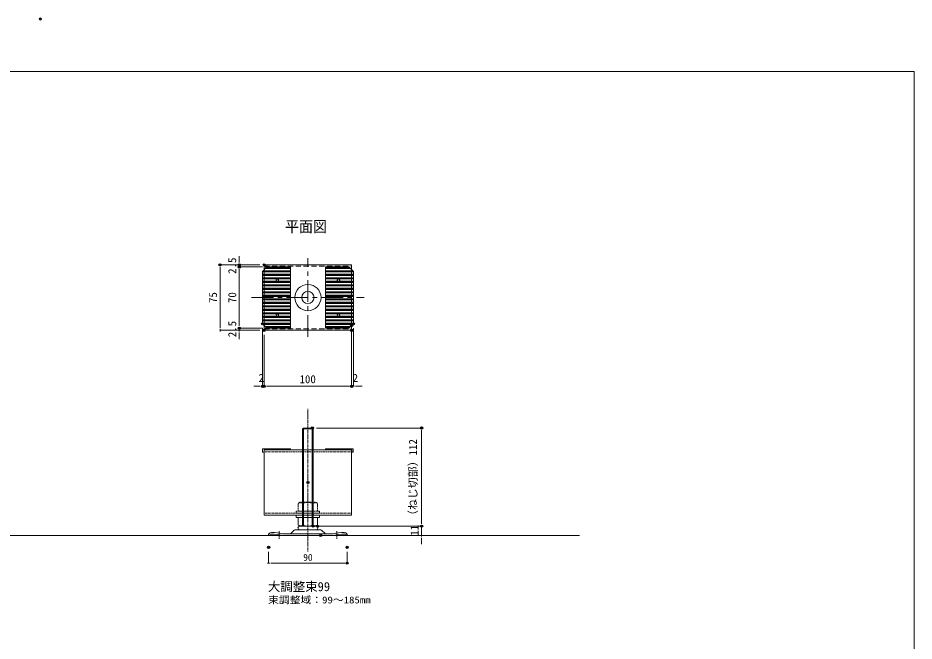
# Model space of a CAD drawing. Units: millimetres, scale not verified. Extents: x -850 to 1050, y -136 to 149.
# Drawn here: x 845.1 to 1050.3, y 6.1 to 148.8 of the extents above; entities that cross this region are included whole.
import ezdxf
from ezdxf.enums import TextEntityAlignment as Align

# ---------------------------------------------------------------- set-up
doc = ezdxf.new("R2010")
doc.units = ezdxf.units.MM
doc.header["$PDMODE"] = 32
doc.header["$PDSIZE"] = 0.5
doc.linetypes.add('CHAIN1', pattern=[8, 5, -1, 1, -1])
doc.linetypes.add('DASHED1', pattern=[1.8, 1.2, -0.6])
for name, color, linetype, lineweight in [('0-0_一般', 2, 'Continuous', 9), ('0-1_A10_通り芯寸法', 1, 'Continuous', 9), ('0-3_束', 2, 'Continuous', 9), ('0-5_0', 2, 'Continuous', 9), ('0-6_ルーバー', 2, 'DASHED1', 9), ('0-7_寸法', 7, 'Continuous', 9)]:
    doc.layers.add(name, color=color, linetype=linetype, lineweight=lineweight)
doc.layers.add('0-4_DEFPOINTS', color=7, linetype='Continuous')
doc.styles.add('ＭＳ ゴシック', font='')
doc.styles.get('ＭＳ ゴシック').set_extended_font_data('MS Gothic')

# ---------------------------------------------------------------- blocks, each defined once
blk = doc.blocks.new('グループ-309-1')
at = {"layer": '0-3_束'}
for p, q in [((30809.1, -45750.28), (30809.1, -45740.28)), ((30889.1, -45740.28), (31179.1, -45740.28)), ((30934.1, -45740.28), (30956.21, -45719.49)), ((30963.06, -45716.78), (31034.1, -45716.78)), ((30986.6, -45696.78), (31034.1, -45696.78)), ((30986.6, -45716.78), (31034.1, -45716.78)), ((31081.6, -45696.78), (31034.1, -45696.78)), ((31081.6, -45716.78), (31034.1, -45716.78)), ((31105.14, -45716.78), (31034.1, -45716.78)), ((31134.1, -45740.28), (31111.98, -45719.49)), ((31259.1, -45750.28), (31259.1, -45740.28)), ((30809.1, -45750.28), (30889.1, -45750.28)), ((30889.1, -45750.28), (31034.1, -45750.28)), ((31179.1, -45750.28), (31034.1, -45750.28)), ((31259.1, -45750.28), (31179.1, -45750.28))]:
    blk.add_line(p, q, dxfattribs=at)
at = {"layer": '0-3_束', "linetype": 'DASHED1'}
for p, q in [((30869.1, -45768.28), (30869.1, -45724.78)), ((31199.1, -45768.28), (31199.1, -45724.78))]:
    blk.add_line(p, q, dxfattribs=at)
at = {"layer": '0-3_束'}
for centre, radius, start, end in [((30837.15, -45781.67), 50, 102.09637, 124.12695), ((30833.89, -45781.67), 40, 104.94806, 128.30284), ((30835.74, -45932.63), 190, 73.68982, 93.67123), ((30834.32, -45932.63), 200, 74.1055, 92.19297), ((30963.06, -45726.78), 10, 90, 133.22853), ((30986.6, -45706.78), 10, 90, 180), ((30986.6, -45706.78), 10, 180, 270), ((31081.6, -45706.78), 10, 0, 90), ((31081.6, -45706.78), 10, 270, 0), ((31105.14, -45726.78), 10, 46.77147, 90), ((31233.87, -45932.63), 200, 87.80703, 105.8945), ((31232.46, -45932.63), 190, 86.32877, 106.31018), ((31231.05, -45781.67), 50, 55.87305, 77.90363), ((31234.3, -45781.67), 40, 51.69716, 75.05194)]:
    blk.add_arc(centre, radius, start, end, dxfattribs=at)
blk = doc.blocks.new('グループ-310-1')
at = {"layer": '0-3_束'}
for p, q in [((31004.1, -45140.28), (31009.1, -45135.28)), ((31004.1, -45140.28), (31004.1, -45696.78)), ((31009.1, -45135.28), (31059.1, -45135.28)), ((31009.1, -45140.28), (31009.1, -45696.78)), ((31059.1, -45135.28), (31064.1, -45140.28)), ((31059.1, -45140.28), (31059.1, -45696.78))]:
    blk.add_line(p, q, dxfattribs=at)
blk.add_lwpolyline([(31004.1, -45140.28), (31064.1, -45140.28), (31064.1, -45696.78)], dxfattribs=at)
blk.add_blockref('グループ-309-1', (0, 0), dxfattribs=at)
blk = doc.blocks.new('グループ-311-1')
at = {"layer": '0-5_0'}
for p, q in [((30979.25, -45646.78), (30979.25, -45676.28)), ((31034.1, -45646.78), (30979.25, -45646.78)), ((30979.25, -45676.28), (30979.25, -45691.09)), ((30979.25, -45691.09), (30989.1, -45696.78)), ((31006.67, -45646.78), (31006.67, -45676.28)), ((31006.67, -45676.28), (31006.67, -45691.09)), ((31034.1, -45646.78), (31088.95, -45646.78)), ((31034.1, -45696.78), (31034.1, -45691.09)), ((31034.1, -45696.78), (31034.1, -45691.09)), ((31061.52, -45646.78), (31061.52, -45676.28)), ((31061.52, -45676.28), (31061.52, -45691.09)), ((31088.95, -45691.09), (31079.1, -45696.78)), ((31088.95, -45646.78), (31088.95, -45676.28)), ((31088.95, -45676.28), (31088.95, -45691.09)), ((31034.1, -45696.78), (30989.1, -45696.78)), ((31034.1, -45696.78), (31079.1, -45696.78))]:
    blk.add_line(p, q, dxfattribs=at)
blk.add_lwpolyline([(30967.07, -45634.28), (31101.13, -45634.28), (31101.13, -45646.78), (30967.07, -45646.78)], close=True, dxfattribs=at)
for centre, radius, start, end in [((30992.96, -45667.34), 27.42, 240.00001, 299.99999), ((31034.1, -45627.8), 68.98, 246.57346, 270), ((31034.1, -45627.8), 68.98, 270, 293.42654), ((31075.23, -45667.34), 27.42, 240.00001, 299.99999)]:
    blk.add_arc(centre, radius, start, end, dxfattribs=at)
blk = doc.blocks.new('グループ-312-1')
at = {"layer": '0-5_0', "linetype": 'DASHED1'}
for p, q in [((30979.25, -45565.97), (30989.1, -45560.28)), ((30979.25, -45580.78), (30979.25, -45565.97)), ((30979.25, -45610.28), (30979.25, -45580.78)), ((31034.1, -45560.28), (30989.1, -45560.28)), ((31006.67, -45580.78), (31006.67, -45565.97)), ((31006.67, -45610.28), (31006.67, -45580.78)), ((31034.1, -45560.28), (31034.1, -45565.97)), ((31034.1, -45560.28), (31034.1, -45565.97)), ((31034.1, -45560.28), (31079.1, -45560.28)), ((31061.52, -45580.78), (31061.52, -45565.97)), ((31061.52, -45610.28), (31061.52, -45580.78)), ((31088.95, -45565.97), (31079.1, -45560.28)), ((31088.95, -45580.78), (31088.95, -45565.97)), ((31088.95, -45610.28), (31088.95, -45580.78)), ((31034.1, -45610.28), (30979.25, -45610.28)), ((31034.1, -45610.28), (31088.95, -45610.28))]:
    blk.add_line(p, q, dxfattribs=at)
blk.add_lwpolyline([(30967.07, -45622.78), (31101.13, -45622.78), (31101.13, -45610.28), (30967.07, -45610.28)], close=True, dxfattribs=at)
for centre, radius, start, end in [((30992.96, -45589.72), 27.42, 60.00001, 119.99999), ((31034.1, -45629.26), 68.98, 90, 113.42654), ((31034.1, -45629.26), 68.98, 66.57346, 90), ((31075.23, -45589.72), 27.42, 60.00001, 119.99999)]:
    blk.add_arc(centre, radius, start, end, dxfattribs=at)
blk = doc.blocks.new('グループ-313-1')
at = {"layer": '0-0_一般'}
for p, q in [((30774.34, -45270.53), (30774.34, -45254.28)), ((30934.34, -45254.28), (30774.34, -45254.28)), ((30783.1, -45273.03), (30776.84, -45273.03)), ((30783.1, -45273.03), (30783.1, -45260.28)), ((30934.34, -45259.28), (30784.1, -45259.28)), ((30934.34, -45254.28), (30934.34, -45259.28))]:
    blk.add_line(p, q, dxfattribs=at)
for centre, radius, start, end in [((30776.84, -45270.53), 2.5, 180, 270), ((30784.1, -45260.28), 1, 90, 180)]:
    blk.add_arc(centre, radius, start, end, dxfattribs=at)
blk = doc.blocks.new('グループ-314-1')
at = {"layer": '0-0_一般'}
for p, q in [((31133.86, -45254.28), (31133.86, -45259.28)), ((31133.86, -45254.28), (31293.86, -45254.28)), ((31133.86, -45259.28), (31284.1, -45259.28)), ((31285.1, -45273.03), (31285.1, -45260.28)), ((31285.1, -45273.03), (31291.36, -45273.03)), ((31293.86, -45270.53), (31293.86, -45254.28))]:
    blk.add_line(p, q, dxfattribs=at)
for centre, radius, start, end in [((31284.1, -45260.28), 1, 0, 90), ((31291.36, -45270.53), 2.5, 270, 0)]:
    blk.add_arc(centre, radius, start, end, dxfattribs=at)
blk = doc.blocks.new('グループ-315-1')
at = {"layer": '0-0_一般', "linetype": 'CHAIN1'}
blk.add_line((31034.1, -45842.41), (31034.1, -45023.65), dxfattribs=at)
at = {"layer": '0-0_一般', "linetype": 'DASHED1'}
blk.add_line((30784.1, -45270.78), (31284.1, -45270.78), dxfattribs=at)
at = {"layer": '0-0_一般'}
blk.add_lwpolyline([(30784.1, -45259.28), (31284.1, -45259.28), (31284.1, -45634.28), (30784.1, -45634.28)], close=True, dxfattribs=at)
at = {"layer": '0-4_DEFPOINTS', "color": 2}
blk.add_point((31034.1, -45446.78), dxfattribs=at)
at = {"layer": '0-6_ルーバー'}
blk.add_line((30784.1, -45622.78), (31284.1, -45622.78), dxfattribs=at)
at = {"layer": '0-0_一般'}
for name in ['グループ-313-1', 'グループ-314-1', 'グループ-312-1', 'グループ-311-1']:
    blk.add_blockref(name, (0, 0), dxfattribs=at)
blk = doc.blocks.new('_DOT')
at = {"layer": '0-5_0', "color": 7}
for p, q in [((-2.5, 0), (-5, 0)), ((-1.25, 0), (1.25, 0))]:
    blk.add_line(p, q, dxfattribs=at)
blk = doc.blocks.new('グループ-316-1')
at = {"layer": '0-0_一般'}
for p, q in [((30774.1, -44241.15), (30934.1, -44241.15)), ((30774.1, -44242.15), (30934.1, -44242.15)), ((30774.1, -44255.15), (30934.1, -44255.15)), ((30774.1, -44256.15), (30934.1, -44256.15)), ((30775.6, -44237.15), (30934.1, -44237.15)), ((30934.1, -44236.15), (30776.6, -44236.15)), ((30934.1, -44235.15), (30777.6, -44235.15)), ((30934.1, -44222.15), (30790.6, -44222.15)), ((30934.1, -44221.15), (30791.6, -44221.15)), ((30934.1, -44220.15), (30792.6, -44220.15)), ((30934.1, -44217.15), (30795.6, -44217.15)), ((30934.1, -44216.15), (30796.6, -44216.15)), ((30934.1, -44215.15), (30797.6, -44215.15)), ((30774.1, -44261.15), (30934.1, -44261.15)), ((30774.1, -44262.15), (30934.1, -44262.15)), ((30774.1, -44275.15), (30934.1, -44275.15)), ((30774.1, -44276.15), (30934.1, -44276.15)), ((30774.1, -44281.15), (30934.1, -44281.15)), ((30774.1, -44282.15), (30934.1, -44282.15)), ((30774.1, -44295.15), (30934.1, -44295.15)), ((30774.1, -44296.15), (30934.1, -44296.15)), ((30774.1, -44301.15), (30934.1, -44301.15)), ((30774.1, -44302.15), (30934.1, -44302.15)), ((30774.1, -44315.15), (30934.1, -44315.15)), ((30774.1, -44316.15), (30934.1, -44316.15)), ((30774.1, -44321.15), (30934.1, -44321.15)), ((30774.1, -44322.15), (30934.1, -44322.15)), ((30774.1, -44335.15), (30934.1, -44335.15)), ((30774.1, -44336.15), (30934.1, -44336.15)), ((30774.1, -44341.15), (30934.1, -44341.15)), ((30774.1, -44342.15), (30934.1, -44342.15)), ((30774.1, -44355.15), (30934.1, -44355.15)), ((30774.1, -44356.15), (30934.1, -44356.15)), ((30774.1, -44361.15), (30934.1, -44361.15)), ((30774.1, -44362.15), (30934.1, -44362.15)), ((30774.1, -44375.15), (30934.1, -44375.15)), ((30774.1, -44376.15), (30934.1, -44376.15)), ((30774.1, -44381.15), (30934.1, -44381.15)), ((30774.1, -44382.15), (30934.1, -44382.15)), ((30774.1, -44395.15), (30934.1, -44395.15)), ((30774.1, -44396.15), (30934.1, -44396.15)), ((30774.1, -44401.15), (30934.1, -44401.15)), ((30774.1, -44402.15), (30934.1, -44402.15)), ((30774.1, -44415.15), (30934.1, -44415.15)), ((30774.1, -44416.15), (30934.1, -44416.15)), ((30774.1, -44421.15), (30934.1, -44421.15)), ((30774.1, -44422.15), (30934.1, -44422.15)), ((30774.1, -44435.15), (30934.1, -44435.15)), ((30774.1, -44436.15), (30934.1, -44436.15)), ((30934.1, -44441.15), (30774.1, -44441.15)), ((30774.1, -44442.15), (30934.1, -44442.15)), ((30774.1, -44455.15), (30934.1, -44455.15)), ((30774.1, -44456.15), (30934.1, -44456.15)), ((30774.1, -44461.15), (30934.1, -44461.15)), ((30774.1, -44462.15), (30934.1, -44462.15)), ((30774.1, -44475.15), (30934.1, -44475.15)), ((30774.1, -44476.15), (30934.1, -44476.15)), ((30774.1, -44481.15), (30934.1, -44481.15)), ((30774.1, -44482.15), (30934.1, -44482.15)), ((30774.1, -44495.15), (30934.1, -44495.15)), ((30774.1, -44496.15), (30934.1, -44496.15)), ((30774.1, -44501.15), (30934.1, -44501.15)), ((30774.1, -44502.15), (30934.1, -44502.15)), ((30774.1, -44515.15), (30934.1, -44515.15)), ((30774.1, -44516.15), (30934.1, -44516.15)), ((30774.1, -44521.15), (30934.1, -44521.15)), ((30774.1, -44522.15), (30934.1, -44522.15)), ((30774.1, -44535.15), (30934.1, -44535.15)), ((30774.1, -44536.15), (30934.1, -44536.15)), ((30934.1, -44541.15), (30776.6, -44541.15)), ((30777.6, -44542.15), (30934.1, -44542.15)), ((30790.6, -44555.15), (30934.1, -44555.15)), ((30791.6, -44556.15), (30934.1, -44556.15)), ((30934.1, -44561.15), (30796.6, -44561.15)), ((30934.1, -44562.15), (30797.6, -44562.15))]:
    blk.add_line(p, q, dxfattribs=at)
blk.add_lwpolyline([(30774.1, -44238.65), (30774.1, -44538.65), (30799.1, -44563.65), (30934.1, -44563.65), (30934.1, -44213.65), (30799.1, -44213.65)], close=True, dxfattribs=at)
at = {"layer": '0-0_一般', "linetype": 'DASHED1'}
for centre in [(30859.1, -44288.65), (30859.1, -44488.65)]:
    blk.add_circle(centre, 6.24, dxfattribs=at)
blk = doc.blocks.new('グループ-317-1')
at = {"layer": '0-0_一般'}
for p, q in [((31134.1, -44215.15), (31270.6, -44215.15)), ((31134.1, -44216.15), (31271.6, -44216.15)), ((31134.1, -44217.15), (31272.6, -44217.15)), ((31134.1, -44220.15), (31275.6, -44220.15)), ((31134.1, -44221.15), (31276.6, -44221.15)), ((31134.1, -44222.15), (31277.6, -44222.15)), ((31134.1, -44235.15), (31290.6, -44235.15)), ((31134.1, -44236.15), (31291.6, -44236.15)), ((31292.6, -44237.15), (31134.1, -44237.15)), ((31294.1, -44241.15), (31134.1, -44241.15)), ((31294.1, -44242.15), (31134.1, -44242.15)), ((31294.1, -44255.15), (31134.1, -44255.15)), ((31294.1, -44256.15), (31134.1, -44256.15)), ((31294.1, -44261.15), (31134.1, -44261.15)), ((31294.1, -44262.15), (31134.1, -44262.15)), ((31294.1, -44275.15), (31134.1, -44275.15)), ((31294.1, -44276.15), (31134.1, -44276.15)), ((31294.1, -44281.15), (31134.1, -44281.15)), ((31294.1, -44282.15), (31134.1, -44282.15)), ((31294.1, -44295.15), (31134.1, -44295.15)), ((31294.1, -44296.15), (31134.1, -44296.15)), ((31294.1, -44301.15), (31134.1, -44301.15)), ((31294.1, -44302.15), (31134.1, -44302.15)), ((31294.1, -44315.15), (31134.1, -44315.15)), ((31294.1, -44316.15), (31134.1, -44316.15)), ((31294.1, -44321.15), (31134.1, -44321.15)), ((31294.1, -44322.15), (31134.1, -44322.15)), ((31294.1, -44335.15), (31134.1, -44335.15)), ((31294.1, -44336.15), (31134.1, -44336.15)), ((31294.1, -44341.15), (31134.1, -44341.15)), ((31294.1, -44342.15), (31134.1, -44342.15)), ((31294.1, -44355.15), (31134.1, -44355.15)), ((31294.1, -44356.15), (31134.1, -44356.15)), ((31294.1, -44361.15), (31134.1, -44361.15)), ((31294.1, -44362.15), (31134.1, -44362.15)), ((31294.1, -44375.15), (31134.1, -44375.15)), ((31294.1, -44376.15), (31134.1, -44376.15)), ((31294.1, -44381.15), (31134.1, -44381.15)), ((31294.1, -44382.15), (31134.1, -44382.15)), ((31294.1, -44395.15), (31134.1, -44395.15)), ((31294.1, -44396.15), (31134.1, -44396.15)), ((31294.1, -44401.15), (31134.1, -44401.15)), ((31294.1, -44402.15), (31134.1, -44402.15)), ((31294.1, -44415.15), (31134.1, -44415.15)), ((31294.1, -44416.15), (31134.1, -44416.15)), ((31294.1, -44421.15), (31134.1, -44421.15)), ((31294.1, -44422.15), (31134.1, -44422.15)), ((31294.1, -44435.15), (31134.1, -44435.15)), ((31294.1, -44436.15), (31134.1, -44436.15)), ((31134.1, -44441.15), (31294.1, -44441.15)), ((31294.1, -44442.15), (31134.1, -44442.15)), ((31294.1, -44455.15), (31134.1, -44455.15)), ((31294.1, -44456.15), (31134.1, -44456.15)), ((31294.1, -44461.15), (31134.1, -44461.15)), ((31294.1, -44462.15), (31134.1, -44462.15)), ((31294.1, -44475.15), (31134.1, -44475.15)), ((31294.1, -44476.15), (31134.1, -44476.15)), ((31294.1, -44481.15), (31134.1, -44481.15)), ((31294.1, -44482.15), (31134.1, -44482.15)), ((31294.1, -44495.15), (31134.1, -44495.15)), ((31294.1, -44496.15), (31134.1, -44496.15)), ((31294.1, -44501.15), (31134.1, -44501.15)), ((31294.1, -44502.15), (31134.1, -44502.15)), ((31294.1, -44515.15), (31134.1, -44515.15)), ((31294.1, -44516.15), (31134.1, -44516.15)), ((31294.1, -44521.15), (31134.1, -44521.15)), ((31294.1, -44522.15), (31134.1, -44522.15)), ((31294.1, -44535.15), (31134.1, -44535.15)), ((31294.1, -44536.15), (31134.1, -44536.15)), ((31134.1, -44541.15), (31291.6, -44541.15)), ((31290.6, -44542.15), (31134.1, -44542.15)), ((31277.6, -44555.15), (31134.1, -44555.15)), ((31276.6, -44556.15), (31134.1, -44556.15)), ((31134.1, -44561.15), (31271.6, -44561.15)), ((31134.1, -44562.15), (31270.6, -44562.15))]:
    blk.add_line(p, q, dxfattribs=at)
blk.add_lwpolyline([(31294.1, -44238.65), (31294.1, -44538.65), (31269.1, -44563.65), (31134.1, -44563.65), (31134.1, -44213.65), (31269.1, -44213.65)], close=True, dxfattribs=at)
at = {"layer": '0-0_一般', "linetype": 'DASHED1'}
for centre in [(31209.1, -44288.65), (31209.1, -44488.65)]:
    blk.add_circle(centre, 6.24, dxfattribs=at)
blk = doc.blocks.new('グループ-318-1')
at = {"layer": '0-0_一般'}
for name in ['グループ-316-1', 'グループ-317-1']:
    blk.add_blockref(name, (0, 0), dxfattribs=at)

msp = doc.modelspace()

# ---------------------------------------------------------------- linework, layer by layer
at = {"layer": '0-0_一般', "linetype": 'CHAIN1'}
for p, q in [((911.515, 75.747), (911.515, 93.747)), ((898.601, 84.747), (924.401, 84.747))]:
    msp.add_line(p, q, dxfattribs=at)
at = {"layer": '0-0_一般', "linetype": 'DASHED1'}
for p, q in [((901.515, 91.927), (921.515, 91.927)), ((901.515, 77.567), (921.515, 77.567))]:
    msp.add_line(p, q, dxfattribs=at)
at = {"layer": '0-0_一般'}
msp.add_line((921.515, 78.347), (921.515, 91.147), dxfattribs=at)
at = {"layer": '0-0_一般', "color": 5}
msp.add_lwpolyline([(650.276, 136.5), (1050.276, 136.5), (1050.276, -123.5), (650.276, -123.5)], close=True, dxfattribs=at)
at = {"layer": '0-0_一般'}
msp.add_lwpolyline([(901.515, 92.247), (921.515, 92.247), (921.515, 77.247), (901.515, 77.247)], close=True, dxfattribs=at)
for centre, radius in [((904.515, 88.747), 0.3), ((918.515, 88.747), 0.3), ((911.515, 84.747), 3), ((911.515, 84.747), 1.4), ((904.515, 80.747), 0.3), ((918.515, 80.747), 0.3)]:
    msp.add_circle(centre, radius, dxfattribs=at)
at = {"layer": '0-1_A10_通り芯寸法', "color": 2}
msp.add_line((732.578, 30.281), (973.715, 30.281), dxfattribs=at)
at = {"layer": '0-1_A10_通り芯寸法'}
for p, q in [((902.515, 26.574), (902.515, 23.964)), ((920.515, 26.574), (920.515, 23.964)), ((903.515, 23.964), (919.515, 23.964))]:
    msp.add_line(p, q, dxfattribs=at)
at = {"layer": '0-1_A10_通り芯寸法', "color": 2}
msp.add_point((850.276, 148.5), dxfattribs=at)
at = {"layer": '0-4_DEFPOINTS'}
for p in [(891.401, 92.247), (895.801, 92.247), (901.515, 92.247), (895.801, 91.747), (902.115, 91.747), (895.801, 77.747), (901.115, 78.747), (902.115, 77.747), (921.515, 78.347), (921.915, 78.747), (901.515, 77.247), (921.515, 77.247), (901.115, 64.447), (901.515, 64.447), (921.515, 64.447), (912.515, 54.881), (937.551, 54.881), (912.715, 32.421), (913.715, 32.421), (937.551, 32.421), (914.415, 30.281), (902.515, 27.574), (920.515, 27.574), (920.515, 23.964)]:
    msp.add_point(p, dxfattribs=at)
at = {"layer": '0-7_寸法'}
for p, q in [((895.801, 93.246), (895.801, 94.246)), ((900.515, 92.247), (891.401, 92.247)), ((891.401, 78.246), (891.401, 91.247)), ((900.515, 92.247), (895.801, 92.247)), ((895.801, 91.747), (895.801, 92.247)), ((901.115, 91.747), (895.801, 91.747)), ((901.115, 91.747), (895.801, 91.747)), ((895.801, 90.747), (895.801, 89.747)), ((895.801, 78.746), (895.801, 90.747)), ((895.801, 78.746), (895.801, 79.746)), ((900.515, 77.247), (891.401, 77.247)), ((901.115, 77.747), (895.801, 77.747)), ((901.115, 77.747), (895.801, 77.747)), ((895.801, 77.247), (895.801, 77.747)), ((900.515, 77.247), (895.801, 77.247)), ((895.801, 76.247), (895.801, 75.247)), ((901.115, 77.747), (901.115, 64.447)), ((901.515, 76.247), (901.515, 64.447)), ((901.515, 76.247), (901.515, 64.447)), ((921.515, 77.347), (921.515, 64.447)), ((921.515, 76.247), (921.515, 64.447)), ((921.915, 77.747), (921.915, 64.447)), ((900.115, 64.447), (899.115, 64.447)), ((901.515, 64.447), (901.115, 64.447)), ((920.515, 64.447), (902.515, 64.447)), ((902.515, 64.447), (903.515, 64.447)), ((920.515, 64.447), (919.515, 64.447)), ((921.915, 64.447), (921.515, 64.447)), ((922.915, 64.447), (923.915, 64.447)), ((913.515, 54.881), (937.551, 54.881)), ((937.551, 33.421), (937.551, 53.882)), ((937.551, 33.421), (937.551, 34.421)), ((913.715, 32.421), (937.551, 32.421)), ((914.715, 32.421), (937.551, 32.421)), ((937.551, 30.281), (937.551, 32.421)), ((915.415, 30.281), (937.551, 30.281)), ((937.551, 29.282), (937.551, 28.282))]:
    msp.add_line(p, q, dxfattribs=at)

# ---------------------------------------------------------------- block references
at = {"layer": '0-0_一般', "xscale": 0.04, "yscale": 0.04}
msp.add_blockref('グループ-315-1', (-329.849, 1860.293), dxfattribs=at)
at = {"layer": '0-1_A10_通り芯寸法'}
for name, p, xscale, yscale in [('グループ-318-1', (-329.849, 1860.293), 0.04, 0.04), ('_DOT', (920.515, 23.964), 0.1999878, 0.1999878)]:
    msp.add_blockref(name, p, dxfattribs=dict(at, xscale=xscale, yscale=yscale))
at = {"layer": '0-1_A10_通り芯寸法', "xscale": 0.1999878, "yscale": 0.1999878, "rotation": 180}
msp.add_blockref('_DOT', (902.515, 23.964), dxfattribs=at)
at = {"layer": '0-3_束', "xscale": 0.04, "yscale": 0.04}
msp.add_blockref('グループ-310-1', (-329.849, 1860.293), dxfattribs=at)
at = {"layer": '0-7_寸法', "xscale": 0.1999878, "yscale": 0.1999878}
for p, rotation in [((891.401, 92.247), 90), ((895.801, 92.247), 270), ((895.801, 91.747), 90), ((895.801, 91.747), 90), ((891.401, 77.247), 270), ((895.801, 77.747), 270), ((895.801, 77.747), 270), ((895.801, 77.247), 90), ((901.515, 64.447), 180), ((901.515, 64.447), 180), ((921.915, 64.447), 180), ((937.551, 54.881), 90), ((937.551, 32.421), 270), ((937.551, 32.421), 270), ((937.551, 30.281), 90)]:
    msp.add_blockref('_DOT', p, dxfattribs=dict(at, rotation=rotation))
for p in [(901.115, 64.447), (921.515, 64.447), (921.515, 64.447)]:
    msp.add_blockref('_DOT', p, dxfattribs=at)

# ---------------------------------------------------------------- texts
at = {"layer": '0-0_一般', "style": 'ＭＳ ゴシック'}
for s, height, width, p in [('平面図', 2.603, 0.9, (906.287, 98.93)), ('束調整域：99～185mm', 1.576, 1.15, (902.407, 14.269))]:
    msp.add_text(s, height=height, dxfattribs=dict(at, width=width)).set_placement(p, align=Align.BOTTOM_LEFT)
msp.add_text('大調整束99', height=2.09, dxfattribs=at).set_placement((902.342, 16.92), align=Align.BOTTOM_LEFT)
at = {"layer": '0-1_A10_通り芯寸法', "style": 'ＭＳ ゴシック'}
msp.add_text('90', height=1.576, dxfattribs=at).set_placement((910.444, 24.007), align=Align.BOTTOM_LEFT)
at = {"layer": '0-7_寸法', "style": 'ＭＳ ゴシック'}
for s, p in [('2.5', (895.653, 90.158)), ('75', (891.253, 83.507)), ('70', (895.653, 83.483)), ('2.5', (895.653, 75.658)), ('（ねじ切部）112', (937.026, 33.613)), ('11', (937.403, 30.237))]:
    msp.add_text(s, height=1.833, rotation=90, dxfattribs=at).set_placement(p, align=Align.BOTTOM_LEFT)
for s, p in [('2', (900.228, 64.88)), ('100', (909.589, 64.595)), ('2', (921.759, 64.88))]:
    msp.add_text(s, height=1.833, dxfattribs=at).set_placement(p, align=Align.BOTTOM_LEFT)

doc.saveas('drawing.dxf')
